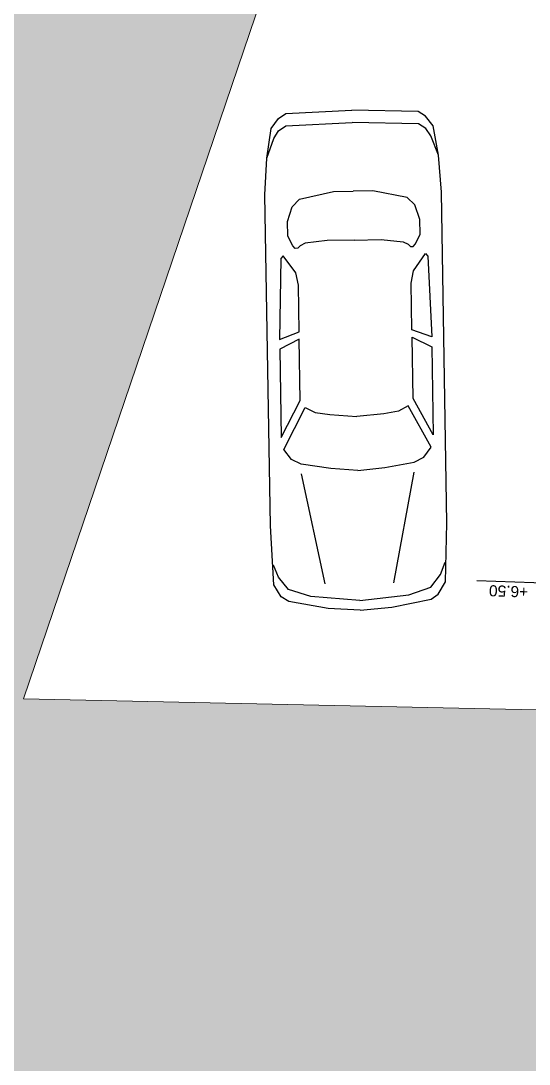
# Model space of a CAD drawing. Header units: centimetres. Extents: x 63871 to 181827, y -95930 to 42199.
# Drawn here: x 170755 to 171187, y 23957 to 24844 of the extents above; entities that cross this region are included whole.
import ezdxf

# ---------------------------------------------------------------- set-up
doc = ezdxf.new("R2010")
doc.units = ezdxf.units.CM
for name, color, linetype, lineweight in [('ARA SINIRLAR', 225, 'Continuous', 15), ('ARM_Pen_No__252', 8, 'Continuous', 18), ('OLUK', 222, 'Continuous', 15)]:
    doc.layers.add(name, color=color, linetype=linetype, lineweight=lineweight)
doc.layers.add('furn', color=7, linetype='Continuous')
doc.layers.add('KOT', color=171, linetype='Continuous')
doc.styles.add('Arial_1', font='Arial.ttf', dxfattribs={"height": 300})

# ---------------------------------------------------------------- blocks, each defined once
blk = doc.blocks.new('02PCAR03')
at = {"color": 0, "linetype": 'ByBlock'}
for p, q in [((-185, 35), (-197, 33)), ((-185, 35), (-193, 32)), ((-170, 36), (-185, 35)), ((-35, 36), (-170, 36)), ((-11, 35), (-35, 36)), ((-14, 33), (-19, 35)), ((-6, 32), (-11, 35)), ((-201, 30), (-203, 27)), ((-197, 33), (-201, 30)), ((-196, 30), (-198, 27)), ((-193, 32), (-196, 30)), ((-145, 29), (-144, 30)), ((-144, 30), (-111, 31)), ((-111, 31), (-114, 23)), ((-111, 23), (-107, 31)), ((-107, 31), (-71, 31)), ((-71, 31), (-86, 23)), ((-66, 30), (-83, 21)), ((-62, 27), (-66, 30)), ((-9, 29), (-14, 33)), ((-4, 29), (-6, 32)), ((-203, 27), (-204, 0)), ((-198, 27), (-199, 0)), ((-159, 27), (-165, 25)), ((-153, 27), (-159, 27)), ((-149, 25), (-153, 27)), ((-138, 24), (-145, 29)), ((-60, 23), (-62, 27)), ((-6, 20), (-9, 29)), ((-1, 13), (-4, 29)), ((-168, 22), (-171, 8)), ((-165, 25), (-168, 22)), ((-150, 20), (-149, 22)), ((-148, 24), (-149, 25)), ((-149, 22), (-148, 23)), ((-148, 23), (-148, 24)), ((-133, 23), (-138, 24)), ((-114, 23), (-133, 23)), ((-86, 23), (-111, 23)), ((-58, 11), (-60, 23)), ((-11, 14), (-56, 23)), ((-151, 11), (-150, 20)), ((-83, 21), (-81, 17)), ((-4, 0), (-6, 20)), ((-81, 17), (-80, 11)), ((0, 0), (-1, 13)), ((-151, 0), (-151, 11)), ((-80, 11), (-79, 0)), ((-57, 0), (-58, 11)), ((-171, 8), (-171, 0)), ((-203, -27), (-204, 0)), ((-198, -27), (-199, 0)), ((-171, -8), (-171, 0)), ((-151, 0), (-151, -11)), ((-80, -11), (-79, 0)), ((-57, 0), (-58, -11)), ((-4, 0), (-6, -20)), ((0, 0), (-1, -13)), ((-168, -22), (-171, -8)), ((-151, -11), (-150, -20)), ((-81, -17), (-80, -11)), ((-58, -11), (-60, -23)), ((-83, -21), (-81, -17)), ((-11, -14), (-56, -23)), ((-1, -13), (-4, -29)), ((-150, -20), (-149, -22)), ((-66, -30), (-83, -21)), ((-6, -20), (-9, -29)), ((-165, -25), (-168, -22)), ((-159, -27), (-165, -25)), ((-149, -25), (-153, -27)), ((-149, -22), (-148, -23)), ((-148, -24), (-149, -25)), ((-148, -23), (-148, -24)), ((-138, -24), (-145, -29)), ((-133, -23), (-138, -24)), ((-114, -23), (-133, -23)), ((-111, -31), (-114, -23)), ((-86, -23), (-111, -23)), ((-111, -23), (-107, -31)), ((-71, -31), (-86, -23)), ((-60, -23), (-62, -27)), ((-201, -30), (-203, -27)), ((-196, -30), (-198, -27)), ((-153, -27), (-159, -27)), ((-145, -29), (-144, -30)), ((-62, -27), (-66, -30)), ((-9, -29), (-14, -33)), ((-4, -29), (-6, -32)), ((-197, -33), (-201, -30)), ((-185, -35), (-197, -33)), ((-193, -32), (-196, -30)), ((-185, -35), (-193, -32)), ((-144, -30), (-111, -31)), ((-107, -31), (-71, -31)), ((-14, -33), (-19, -35)), ((-6, -32), (-11, -35)), ((-170, -36), (-185, -35)), ((-35, -36), (-170, -36)), ((-11, -35), (-35, -36))]:
    blk.add_line(p, q, dxfattribs=at)
blk = doc.blocks.new('çatı planı')
at = {"layer": 'KOT'}
blk.add_line((-17.07, -1.89), (49.75, -1.89), dxfattribs=at)
at = {"layer": 'KOT', "insert": (22.3, 10.9), "char_height": 9.45, "width": 57.6964, "attachment_point": 2, "line_spacing_factor": 0.941778, "style": 'Arial_1'}
blk.add_mtext('+6.50', dxfattribs=at)
blk = doc.blocks.new('VAZİYET PLANI')
at = {"layer": 'ARM_Pen_No__252'}
h = blk.add_hatch(dxfattribs=at)
h.set_pattern_fill('AR-HBONE', color=256, scale=0.51)
h.set_pattern_definition([(45, (-177951.86, -14930.114), (0, 73.27889), [155.448, -51.816]), (135, (-177915.22, -14893.474), (7e-15, 73.27889), [155.448, -51.816])])
h.paths.add_polyline_path([(-2120.17, 12277.21), (-2253.9, 9232.92), (-7195.09, 9337.4), (-6197.38, 12277.21)], flags=16)
h.paths.add_polyline_path([(-5125.36, 15515.8), (-2357.17, 23672.46), (-2865.8, 23896.02), (-7797.74, 9350.14), (-10518.2, 9407.66), (-10683.65, 8961.03), (623.37, 8722.42), (643.17, 9171.67), (-1702.89, 9221.27), (-1092.49, 23116.61), (-1633.57, 23354.42), (-1935.71, 15952.73), (-1958.71, 15952.73), (-1976.46, 15548.77)])
h.paths.add_polyline_path([(-1976.46, 15548.77), (-5125.36, 15515.8), (-6122.74, 12576.95), (-2107.01, 12576.95)])
at = {"layer": 'ARA SINIRLAR'}
for p in [(-6197.38, 12277.21), (-2253.9, 9232.92)]:
    blk.add_line(p, (-7195.09, 9337.4), dxfattribs=at)
at = {"layer": 'furn', "linetype": 'Continuous', "xscale": 2.086125961570064, "yscale": 2.086125961570064, "zscale": 2.086125961570064, "rotation": 270.9296038315418}
blk.add_blockref('02PCAR03', (-6908.91, 9412.81), dxfattribs=at)
at = {"layer": 'OLUK', "rotation": 177.8731895439683}
blk.add_blockref('çatı planı', (-6760.09, 9434.26), dxfattribs=at)

msp = doc.modelspace()

# ---------------------------------------------------------------- block references
at = {"layer": 'OLUK'}
msp.add_blockref('VAZİYET PLANI', (177951.86, 14930.11), dxfattribs=at)

doc.saveas('drawing.dxf')
